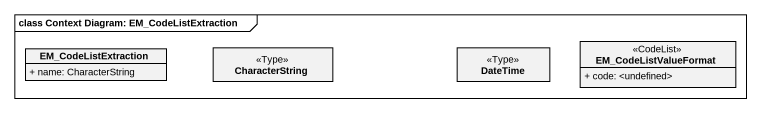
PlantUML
@startuml
mainframe class Context Diagram: EM_CodeListExtraction
hide circle
hide empty members
skinparam classAttributeIconSize 0
class EM_CodeListExtraction {
  + name: CharacterString
}
class CharacterString <<Type>>
class DateTime <<Type>>
class EM_CodeListValueFormat <<CodeList>> {
  + code: <undefined>
}
@enduml
